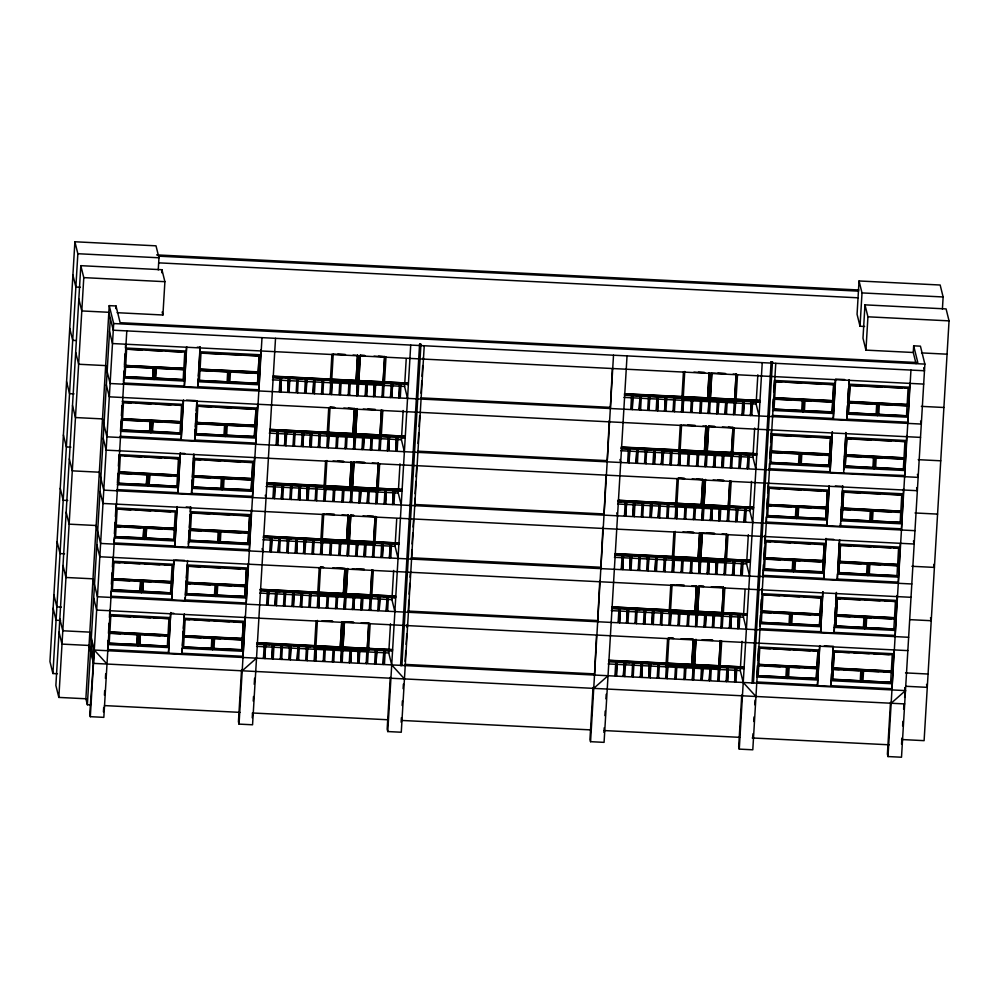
<?xml version="1.0" encoding="UTF-8"?>
<svg xmlns="http://www.w3.org/2000/svg" width="999" height="999" viewBox="0 0 999 999"><rect width="100%" height="100%" fill="white"/><g stroke="black" fill="none" stroke-linecap="round" stroke-linejoin="round"><path stroke-width="1.5" d="M158.254 269.892L158.966 257.779L156.006 245.829L74.888 241.77L49.95 661.563L52.91 673.513L57.418 673.738M52.91 673.513L77.847 253.721L74.888 241.77M117.12 312.699L162.912 314.997L164.897 281.681L161.938 269.73L80.819 265.672L55.869 685.464L58.841 697.414L85.877 698.763L87.363 704.732L90.472 704.894M58.841 697.414L83.779 277.622L80.819 265.672M85.877 698.763L109.228 305.632L115.996 305.969L120.142 322.689L917.819 362.562L913.673 345.829L920.429 346.166L924.874 364.098L901.51 757.23L887.999 756.555L887.399 754.158L890.484 702.372M87.363 704.732L110.315 318.269M59.828 618.831L62.8 630.781L89.835 632.13L94.281 650.049L89.723 714.297L90.322 716.683L103.834 717.357L126.798 330.894M90.322 716.683L113.674 323.551L109.228 305.632M115.834 308.629L115.996 305.969M103.421 711.925L103.696 707.354M104.42 695.167L104.695 690.596M105.419 678.421L105.694 673.85M107.792 650.724L108.054 640.322M109.066 623.201L108.466 633.291L169.306 636.326M109.403 617.432L109.878 609.552L110.177 610.751M110.964 597.414L110.964 591.233L171.803 594.268M111.389 584.203L112.063 572.777M112.4 567.007L112.974 557.492M114.136 544.118L114.061 539.173M114.385 533.703L115.06 522.352M115.397 516.583L116.059 505.444M117.383 483.216L117.969 473.376L178.809 476.411M118.394 466.158L119.081 454.632L179.92 457.667M121.054 421.466L120.467 431.306L181.306 434.353M121.391 415.746L121.99 405.644M123.414 381.755L124.051 370.979M124.388 365.322L125.075 353.783M125.637 344.268L125.412 348.014L186.251 351.061M125.162 633.89L137.475 634.502L136.95 644.655L109.228 643.269L109.765 633.116L120.542 633.653M153.634 617.857L168.931 618.618L168.032 634.927L109.902 632.03L110.789 615.709M164.448 564.922L172.09 565.309L171.204 581.63L113.062 578.721L113.961 562.4L120.08 562.712M143.282 538.036L143.806 527.897L143.282 538.036L115.559 536.663L116.096 526.51L120.717 526.735M117.133 509.103L175.262 512L174.363 528.321L116.234 525.412L117.133 509.103L130.894 509.79M136.201 474.05L146.978 474.587L146.441 484.74L118.731 483.354L119.256 473.201L131.581 473.813M145.529 421.054L150.137 421.278L149.613 431.431L121.903 430.045L122.427 419.892M175.474 405.082L181.593 405.394L180.707 421.703L122.565 418.806L123.464 402.485L131.106 402.872M153.371 368.206L152.785 378.122L125.062 376.735L125.599 366.583L131.756 366.895M126.623 349.175L184.765 352.085L183.866 368.394L125.737 365.497L126.623 349.175L141.933 349.95M136.95 644.655L137.475 634.502M112.987 580.057L112.4 589.959L140.11 591.346L140.647 581.193L134.478 580.894M146.441 484.74L146.978 474.587M149.613 431.431L150.137 421.278M152.785 378.122L153.309 367.969M140.11 591.346L140.647 581.193M138.224 646.053L138.886 634.815M141.383 592.744L142.058 581.505M144.555 539.448L145.217 528.196M147.715 486.138L148.389 474.887M150.886 432.829L151.548 421.59M154.058 379.52L154.72 368.281M164.81 635.876L167.894 636.026L167.37 646.178L139.648 644.792L140.185 634.64M155.669 581.942L171.066 582.717L170.529 592.869L142.82 591.483L143.344 581.331L151.049 581.718M164.985 528.946L174.226 529.408L173.701 539.56L145.979 538.174L146.516 528.021L161.913 528.796M149.151 484.877L149.675 474.725L149.151 484.877L176.86 486.251L177.46 476.348M166.708 422.102L180.557 422.802L180.032 432.954L152.323 431.568L152.847 421.416L162.088 421.878M176.036 369.106L183.729 369.493L183.204 379.645L155.482 378.259L156.019 368.107L172.952 368.956M139.648 644.792L140.235 634.877M142.82 591.483L143.344 581.331M145.979 538.174L146.516 528.021M152.323 431.568L152.847 421.416M155.482 378.259L156.019 368.107M161.751 272.752L161.938 269.73M178.434 458.703L120.292 455.794L119.393 472.102L177.535 475.012L178.434 458.703L164.66 458.004M168.494 653.171L170.717 612.587L168.494 653.171L182.005 653.846L184.378 613.861M187.55 560.564L185.177 600.536L171.653 599.862L173.814 560.539M186.214 507.03L190.722 507.255L188.349 547.227L174.825 546.553L176.973 507.23M193.881 453.946L191.508 493.931L177.984 493.256L180.22 452.672M197.053 400.636L194.68 440.621L181.156 439.947L183.304 400.611M197.215 347.19L200.225 347.34L197.839 387.312L184.328 386.638L186.476 347.315M171.653 599.862L174.026 559.89M174.825 546.553L177.198 506.58M177.984 493.256L180.369 453.271L184.877 453.496M181.156 439.947L183.529 399.962M184.328 386.638L186.701 346.653M182.005 653.846L182.155 648.251L242.994 651.286M182.33 645.441L183.167 631.243M183.341 628.359L184.166 614.522M185.177 600.536L185.177 597.439M186.164 580.819L185.327 594.942L246.166 597.989M186.338 577.934L187.1 564.959L247.952 568.006M188.349 544.143L189.161 530.394L250 533.429M189.335 527.509L190.097 514.535M190.572 506.655L190.272 511.65L251.111 514.697M191.508 493.931L192.158 479.895M193.669 454.595L192.332 477.085L253.172 480.132M194.68 440.621L195.155 429.408M195.329 426.598L196.091 413.686M196.266 410.801L196.828 401.298M197.839 387.312L198.164 378.908M198.326 376.099L200.075 346.74M204.133 637.837L211.838 638.224L211.301 648.376L183.591 646.99L184.116 636.838L201.061 637.687M234.103 621.878L243.294 622.327L242.395 638.648L184.253 635.739L185.152 619.43L189.748 619.655M215.06 585.152L214.473 595.067L186.751 593.681L187.288 583.528L190.359 583.678M245.554 585.339L246.453 569.03L245.554 585.339L187.425 582.429L188.324 566.121L200.562 566.733M205.844 530.993L218.169 531.605L217.645 541.758L189.922 540.372L190.447 530.219L201.236 530.756M234.328 514.96L249.625 515.721L248.726 532.03L190.597 529.133L191.483 512.812M215.172 477.997L221.341 478.296L220.804 488.449L193.094 487.062L193.681 477.16M245.142 462.038L252.784 462.412L251.898 478.733L193.756 475.824L194.655 459.503L200.774 459.815M224.563 425.237L223.976 435.152L196.254 433.766L196.791 423.613L202.947 423.913M255.057 425.424L255.956 409.103L255.057 425.424L196.928 422.515L197.814 406.206L211.588 406.893M216.895 371.153L227.672 371.69L227.135 381.843L199.425 380.457L199.95 370.304L212.275 370.916M245.354 355.12L259.128 355.806L258.229 372.115L200.087 369.205L200.986 352.897M212.575 649.775L213.249 638.523M215.747 596.465L216.408 585.227M218.906 543.156L219.58 531.918M222.078 489.847L222.752 478.608M225.25 436.551L225.911 425.299M228.409 383.241L229.083 371.99M241.721 649.887L242.257 639.735L241.721 649.887L214.011 648.501L214.535 638.361L220.692 638.661M234.64 585.901L245.417 586.438L244.892 596.59L217.17 595.204L217.707 585.052L231.568 585.739M245.504 532.979L248.651 533.366L248.064 543.281L220.342 541.895L220.866 531.743M251.81 480.057L251.224 489.972L223.514 488.586L224.038 478.434L231.743 478.821M245.679 426.049L254.92 426.511L254.395 436.663L226.673 435.277L227.21 425.124L242.607 425.899M257.555 383.354L258.092 373.214L257.555 383.354L229.845 381.98L230.432 372.065M242.395 638.648L243.294 622.327M244.892 596.59L245.417 586.438M248.064 543.281L248.589 533.129M248.726 532.03L249.625 515.721M251.224 489.972L251.76 479.82L236.363 479.058M251.898 478.733L252.784 462.412M254.395 436.663L254.92 426.511M258.229 372.115L259.128 355.806M241.521 669.942L238.449 721.728L239.036 724.113L252.56 724.787L275.524 338.324M242.994 657.479L245.08 616.308L245.367 617.507M246.166 604.183L248.164 564.248M249.325 550.874L251.411 509.702L251.711 510.889M252.497 497.564L254.508 457.642M255.669 444.255L257.667 404.333M258.828 390.959L260.914 349.775L261.201 350.974M239.036 724.113L262 337.65M252.235 717.831L252.51 713.261M253.234 701.086L253.509 696.515M254.233 684.327L254.595 678.234M260.402 589.597L260.327 590.933L395.529 597.689L395.542 596.116L260.352 589.36L395.542 596.116M263.499 537.624L263.511 536.051L398.776 543.044L398.688 544.38L263.436 537.387L271.89 537.812L271.303 551.972M401.885 489.498L401.86 491.071L266.658 484.315L266.683 482.742L401.885 489.498L266.745 482.979M405.045 436.201L405.032 437.762L269.83 431.006L269.842 429.433L405.045 436.201L269.842 429.433M272.989 377.709L273.077 376.373L408.279 383.129L408.191 384.465L272.939 377.46L280.095 378.059M264.972 658.578L265.547 644.417L264.822 657.979L263.461 657.916L264.26 644.592M268.132 605.282L268.719 591.108L267.982 604.682L266.633 604.607L267.42 591.283M271.94 538.049L271.154 551.373L269.805 551.311L270.592 537.974M274.463 498.663L275.05 484.503L274.325 498.064L272.964 498.002L273.763 484.677M290.921 431.83L278.221 431.193L277.485 444.755L276.136 444.692L276.923 431.368M281.443 378.122L280.657 391.458L279.295 391.383L280.032 377.822M277.635 445.354L278.134 432.679M280.806 392.045L281.381 377.884M271.915 658.341L272.652 644.78L271.915 658.341L273.264 658.403L274.001 644.842L281.156 645.429M291.621 538.798L280.332 538.224L279.608 551.798L278.246 551.723L278.983 538.161L274.725 537.949M283.566 485.164L282.767 498.489L281.418 498.426L282.155 484.852M284.59 445.117L285.314 431.543L284.59 445.117L285.939 445.179L286.725 431.855M287.749 391.808L288.486 378.246L287.749 391.808L289.098 391.87L289.897 378.546M275.087 605.032L275.811 591.47L275.087 605.032L276.436 605.107L277.223 591.77M278.246 551.723L278.983 538.161M281.418 498.426L282.205 485.089M289.61 645.854L282.455 645.267L281.718 658.828L280.369 658.766L281.094 645.192M285.677 592.195L284.89 605.519L283.529 605.456L284.265 591.895L299.75 592.669M288.848 538.886L288.049 552.222L286.701 552.147L287.487 538.823M292.008 485.589L291.221 498.913L289.872 498.838L290.659 485.514M312.013 432.879L311.288 446.453L309.94 446.378L310.664 432.817L295.117 432.043L294.38 445.604L293.032 445.542L293.831 432.205M302.547 378.946L298.289 378.733L297.552 392.295L296.204 392.232L296.928 378.658L285.639 378.097M290.959 645.928L290.172 659.253L288.811 659.19L289.548 645.616M293.481 606.543L294.068 592.382L293.331 605.943L291.983 605.881L292.769 592.557M311.363 539.785L297.24 539.073L296.503 552.634L295.155 552.572L295.941 539.248M300.462 486.001L299.675 499.338L298.314 499.263L299.051 485.701L284.927 484.99M302.984 446.628L303.571 432.455L302.834 446.029L301.486 445.954L302.272 432.629M306.156 393.319L306.73 379.158L306.006 392.719L304.645 392.657L305.382 379.083L313.836 379.508L313.099 393.069L314.448 393.144L315.185 379.583L322.277 379.932L321.553 393.494L322.902 393.569L323.639 379.995M290.322 659.852L290.896 645.691M296.653 553.234L297.153 540.559M299.812 499.925L300.399 485.764M310.639 646.678L299.35 646.103L298.614 659.677L297.202 659.365L298.002 646.041L293.743 645.829M302.572 593.044L301.785 606.368L300.437 606.306L301.161 592.732M303.596 552.996L304.333 539.423L303.596 552.996L304.957 553.059L305.744 539.735M306.768 499.687L307.505 486.126L306.768 499.687L308.117 499.75L308.916 486.426M310.664 432.817L309.94 446.378M313.099 393.069L313.836 379.508M297.265 659.602L298.002 646.041M300.437 606.306L301.223 592.969M307.854 646.765L307.068 660.102L305.719 660.027L306.506 646.703M311.026 593.468L310.239 606.793L308.878 606.718L309.678 593.394M314.198 540.159L313.399 553.483L312.05 553.421L312.837 540.084M321.566 486.825L317.307 486.613L316.571 500.174L315.222 500.112L315.946 486.538L304.658 485.976M328.334 447.889L328.921 433.728L320.467 433.304L319.73 446.865L318.381 446.803L319.118 433.241L316.283 433.091M314.398 649.25L316.084 620.766M319.255 567.457L317.557 595.941L259.765 593.056M322.415 514.148L320.729 542.644L262.924 539.747M323.901 489.335L325.587 460.851M327.06 436.026L328.758 407.542M330.232 382.717L331.918 354.233M324.088 647.577L316.246 646.952L315.522 660.514L314.161 660.451L314.96 647.127M319.48 593.881L318.681 607.217L317.332 607.142L318.069 593.581L303.933 592.869M322.003 554.507L322.59 540.334L321.853 553.908L320.504 553.833L321.291 540.509M341.096 487.799L325.749 487.037L325.025 500.599L323.664 500.536L324.463 487.2M328.184 447.29L326.835 447.227L327.622 433.903M331.506 394.58L332.08 380.419L331.356 393.993L329.995 393.918L330.794 380.594M315.921 646.465L317.395 620.429M319.081 593.156L320.554 567.12L323.601 567.27M323.726 513.811L322.165 541.371L346.491 542.594L348.064 515.034L346.491 542.594M351.286 461.963L349.662 489.285L325.324 488.061L326.885 460.514M348.314 408.116L354.458 408.653L352.834 435.976L328.496 434.765L330.057 407.205L334.615 407.43M355.994 382.667L357.555 355.107L355.994 382.667L331.656 381.456L333.229 353.896M315.672 661.113L316.246 646.952M318.831 607.804L319.418 593.643M325.162 501.198L325.749 487.037M328.209 445.579L328.921 433.728M330.045 647.639L325.374 647.414L324.65 660.976L323.289 660.901L324.026 647.34M328.609 594.343L327.809 607.667L326.461 607.604L327.247 594.28M315.559 539.984L331.705 540.796L330.981 554.358L329.62 554.295L330.419 540.971M334.94 487.724L334.141 501.061L332.792 500.986L333.579 487.662M338.099 434.428L337.312 447.752L335.964 447.677L336.688 434.115L345.879 434.815M341.208 380.881L340.484 394.443L339.123 394.38L339.86 380.806L326.473 380.144M333.154 647.802L332.417 661.363L333.766 661.425L334.503 647.864L350.112 648.875M342.657 487.874L341.92 501.448L343.269 501.51L344.068 488.186M345.816 434.577L345.08 448.139L346.441 448.201L347.165 434.64L351.423 434.852M345.879 381.106L348.988 381.268L348.251 394.83L349.6 394.905L350.337 381.331L361.626 381.893M336.376 594.73L335.589 608.054L336.938 608.129L337.724 594.792M339.548 541.421L338.748 554.745L340.11 554.82L340.896 541.495M315.821 647.989L340.159 649.2L341.72 621.64M343.356 594.143L344.892 568.344L337.287 567.956M349.662 489.285L351.223 461.725M352.859 434.215L354.395 408.416M340.159 649.2L341.783 621.878M344.955 568.581L343.331 595.891L318.993 594.68M341.021 662.387L343.132 622.115M344.18 609.078L346.291 568.806M349.463 515.509L347.352 555.769M350.512 502.46L352.622 462.2M353.683 449.163L355.794 408.891M356.855 395.854L358.966 355.582M367.195 650.549L342.869 649.338L344.43 621.778L342.22 661.85L340.871 661.788L341.596 648.226M370.367 597.252L346.029 596.028L347.602 568.468M353.808 515.322L350.761 515.172L349.2 542.719L373.539 543.943L375.162 516.62M376.698 490.634L378.271 463.074L376.698 490.634L352.36 489.423L353.933 461.863M381.493 410.015L379.87 437.325L355.532 436.113L357.093 408.554M378.521 356.156L384.665 356.705L383.042 384.028L358.703 382.804L360.264 355.244L364.822 355.482M360.252 595.691L344.767 594.917L344.031 608.478L345.392 608.541L347.652 568.706M334.815 540.946L347.939 541.608L347.202 555.169L348.551 555.244L350.761 515.172M345.417 488.012L351.099 488.299L350.374 501.873L351.723 501.935L353.983 462.1L364.635 462.637M354.27 434.99L353.534 448.563L354.882 448.626L357.155 408.791M357.43 381.693L356.705 395.254L358.054 395.317L360.264 355.244M350.05 648.638L349.313 662.212L350.674 662.275L351.461 648.95M370.442 542.732L366.183 542.519L365.459 556.081L364.098 556.018L364.835 542.457L356.381 542.032L355.656 555.594L357.005 555.669L357.792 542.332L357.005 555.669M352.51 488.611L359.553 488.723L358.816 502.285L360.164 502.36L360.964 489.035M350.674 662.275L351.398 648.713M353.833 608.965L354.57 595.404L353.833 608.965L352.485 608.903L353.271 595.579M360.901 488.786L360.164 502.36M363.336 449.051L364.136 435.726L363.336 449.051L361.988 448.988L362.774 435.651M365.946 382.355L365.147 395.679L366.508 395.741L367.232 382.18L382.779 382.954L382.055 396.516L383.404 396.591L384.14 383.029M366.508 395.741L367.232 382.18M357.917 663.224L358.504 649.063L357.767 662.624L359.116 662.699L359.915 649.375M361.089 609.927L361.663 595.754M364.835 542.457L364.248 556.618M367.42 503.309L368.007 489.148L365.159 488.998M370.579 450L371.166 435.839L355.681 435.302M373.751 396.69L374.338 382.53L373.601 396.103L374.95 396.166L375.749 382.842M361.725 596.003L360.939 609.328L362.287 609.39L363.074 596.066M371.228 436.076L370.442 449.4L371.79 449.475L372.515 435.901M368.007 489.148L367.27 502.709L368.619 502.784L369.355 489.21L380.644 489.772M354.245 648.851L366.945 649.487L366.221 663.049L367.57 663.124L368.356 649.8M367.232 648.801L368.768 623.001L365.721 622.839M370.404 595.491L371.928 569.692M373.564 542.182L375.1 516.383M379.87 437.325L381.431 409.765M383.067 382.267L384.603 356.468M367.295 649.038L368.768 623.001M370.554 594.218L371.99 569.929M370.179 596.415L369.38 609.752L370.741 609.815L371.528 596.49M373.339 543.119L372.552 556.443L373.901 556.505L374.637 542.944L381.793 543.531M376.511 489.81L375.724 503.134L377.073 503.196L377.859 489.872M379.682 436.501L378.883 449.825L380.232 449.9L381.031 436.563M370.167 623.463L368.469 651.96L388.748 652.971L391.72 664.922L404.445 678.92M373.339 570.167L371.64 598.651L391.92 599.662L394.88 611.613M374.812 545.342L376.498 516.858M377.972 492.032L379.67 463.548M381.143 438.723L382.829 410.239M384.303 385.427L386.001 356.943M389.46 650.611L385.202 650.399L384.465 663.96L383.117 663.898L383.853 650.337L375.399 649.912L374.662 663.473L376.024 663.548L376.81 650.212L376.024 663.548M364.435 595.891L378.571 596.603L377.834 610.164L379.183 610.239L379.982 596.915M381.73 543.294L381.006 556.868L382.355 556.93L383.141 543.606M379.92 596.665L379.183 610.239M382.355 556.93L383.092 543.369L391.533 543.781L390.809 557.355L389.448 557.28L390.184 543.718L389.598 557.879M384.965 490.234L384.165 503.558L385.527 503.621L386.251 490.059L401.86 491.071M388.124 436.925L387.337 450.249L388.686 450.312L389.423 436.75L375.362 436.051M391.858 397.015L392.582 383.441L391.858 397.015L390.497 396.94L391.296 383.616M385.527 503.621L386.251 490.059M388.686 450.312L389.423 436.75M383.853 650.337L383.266 664.497M386.438 611.188L387.013 597.027L384.178 596.878M392.769 504.57L393.356 490.409L392.619 503.983L393.968 504.045L394.767 490.721M395.929 451.273L396.516 437.112L405.032 437.762M387.013 597.027L386.288 610.589L387.637 610.664L388.374 597.09L395.529 597.689M396.516 437.112L395.791 450.674L397.14 450.736L397.927 437.412M399.101 397.964L399.687 383.803L398.951 397.365L400.299 397.427L401.036 383.866L385.552 383.092M388.748 652.971L390.484 623.751M391.92 599.662L393.656 570.441M398.052 558.304L395.092 546.353L396.728 518.681M401.211 504.994L398.251 493.044L399.987 463.836M404.383 451.698L401.423 439.747L403.159 410.527M407.555 398.389L404.583 386.438L406.231 358.753M390.247 677.372L387.162 729.158L387.762 731.555L401.273 732.23L424.238 345.754M257.155 644.23L392.357 650.998L392.432 649.662L257.18 642.669M387.762 731.555L410.714 345.08M420.941 344.255L401.91 665.659L400.562 665.596L419.58 344.18L420.991 344.493L419.58 344.18M401.136 722.215L401.411 717.657M402.135 705.469L402.41 700.898M403.121 688.711L403.396 684.14M405.119 661.326L405.756 650.561M406.131 644.405L406.768 633.641M407.13 627.497L407.317 624.412L407.604 625.611M408.404 612.287L408.741 600.324M409.115 594.18L409.752 583.416M410.114 577.26L410.389 572.652M411.576 558.978L411.725 550.099M412.1 543.943L412.737 533.179M413.099 527.035L413.561 519.343M414.735 505.669L414.81 498.326M415.084 493.718L415.809 481.418M416.084 476.798L416.72 466.034M418.069 443.481L418.706 432.717M419.068 426.573L419.705 415.809M421.054 393.256L421.778 380.956M422.053 376.336L422.689 365.572M593.044 687.512L589.959 739.297L590.559 741.683L604.07 742.357L627.035 355.894M594.517 675.049L596.503 635.414M597.677 621.74L599.762 580.569L600.062 581.768M600.849 568.443L602.921 527.26M604.02 515.134L606.006 475.499M607.18 461.825L609.265 420.654L609.552 421.853M610.352 408.516L612.337 368.881M590.559 741.683L613.511 355.219M603.933 732.354L604.208 727.784M604.932 715.609L605.207 711.038M605.931 698.85L606.193 694.28M743.893 666.995L743.88 668.556L608.678 661.8L608.703 660.227L743.893 666.995L608.753 660.476M750.237 560.377L750.212 561.95L615.009 555.194L615.034 553.621L750.237 560.377L615.097 553.858M753.396 507.067L753.383 508.641L618.181 501.885L618.194 500.312L753.458 507.305L618.194 500.312M756.568 453.758L756.543 455.332L621.341 448.576L621.366 447.003L756.568 453.758L621.428 447.252M759.727 400.462L759.715 402.035L624.512 395.267L624.537 393.706L759.727 400.462L624.587 393.943M629.782 662.624L617.07 661.987L616.333 675.549L614.984 675.486L615.771 662.162M620.292 608.915L619.505 622.252L618.156 622.177L618.943 608.853M622.814 569.542L623.401 555.369L622.664 568.943L621.316 568.868L622.115 555.544M625.861 513.911L626.573 502.072L625.836 515.634L624.487 515.571L625.212 501.998L633.666 502.422L632.929 515.984L634.29 516.058L635.014 502.497L640.696 502.772M621.341 448.576L629.732 448.763L629.008 462.325L627.647 462.262L628.446 448.938M639.273 409.378L639.997 395.816L639.273 409.378L640.621 409.44L641.358 395.879L632.904 395.454L632.167 409.016L630.819 408.953L631.555 395.392L625.874 395.104M616.483 676.148L617.07 661.987M619.655 622.839L620.229 608.678L611.788 608.254M629.732 448.763L629.158 462.924M632.317 409.615L632.817 396.94M623.438 675.911L624.163 662.337L623.438 675.911L624.787 675.973L625.574 662.649M626.598 622.602L627.335 609.04L626.598 622.602L627.959 622.664L628.746 609.34M631.855 555.794L631.118 569.368L629.707 569.055L630.506 555.731L615.009 555.194M632.929 515.984L633.666 502.422M650.898 449.825L638.186 449.188L637.449 462.749L636.101 462.687L636.838 449.113M629.77 569.293L630.506 555.731M636.101 462.687L636.887 449.35M650.923 663.91L650.137 677.247L648.788 677.172L649.512 663.611L633.965 662.837L633.241 676.398L631.88 676.335L632.679 662.999M639.972 609.665L637.137 609.527L636.4 623.089L635.052 623.026L635.789 609.452L624.5 608.891M640.359 556.455L639.572 569.78L638.224 569.717L639.01 556.393M643.531 503.146L642.732 516.483L641.383 516.408L642.12 502.847M646.69 449.85L645.903 463.174L644.555 463.099L645.342 449.775M649.862 396.541L649.075 409.865L647.714 409.802L648.513 396.478M641.833 677.422L642.419 663.249L641.683 676.822L640.334 676.748L641.121 663.423M644.879 621.79L645.591 609.952L644.855 623.513L643.506 623.451L644.23 609.877L652.684 610.302L651.947 623.863L653.309 623.938L654.033 610.377L659.715 610.651M634.69 555.943L648.751 556.643L648.014 570.204L646.665 570.142L647.464 556.818M658.279 517.257L659.015 503.696L658.279 517.257L659.64 517.32L660.364 503.758L651.922 503.334L651.186 516.895L649.837 516.833L650.561 503.271L644.892 502.984M670.691 451.048L655.082 450.025L654.357 463.598L652.996 463.524L653.796 450.199M657.667 410.889L658.254 396.728L657.517 410.289L656.168 410.227L656.955 396.89M648.751 556.643L648.164 570.804M651.336 517.494L651.922 503.334M654.507 464.198L655.082 450.025M649.512 663.611L648.788 677.172M651.947 623.863L652.684 610.302M657.267 557.305L656.468 570.629L655.119 570.566L655.856 556.992L671.328 557.767M661.45 463.948L662.187 450.387L661.45 463.948L662.799 464.023L663.598 450.686M666.758 397.39L665.971 410.714L664.622 410.639L665.346 397.078L682.255 397.927L681.518 411.488L682.866 411.551L683.603 397.989L683.016 412.15M655.119 570.566L655.856 556.992M664.622 410.639L665.346 397.078M659.377 664.335L658.591 677.659L657.23 677.597L658.029 664.273M662.549 611.026L661.75 624.363L660.401 624.288L661.138 610.726M665.709 557.729L664.922 571.053L663.573 570.978L664.36 557.654M680.381 504.757L668.818 504.183L668.081 517.744L666.733 517.682L667.469 504.108L664.622 503.971M671.99 450.874L671.253 464.435L669.904 464.373L670.629 450.811M675.212 397.802L674.425 411.138L673.064 411.064L673.863 397.739M665.908 666.82L667.607 638.336M670.766 585.027L669.08 613.511L611.276 610.626M673.938 531.718L672.24 560.202L614.447 557.317M675.411 506.905L677.11 478.421M678.583 453.596L680.269 425.112M681.743 400.287L683.441 371.803M653.708 663.823L667.769 664.522L667.032 678.084L665.684 678.021L666.47 664.697M678.771 611.838L670.941 611.213L670.204 624.775L668.855 624.712L669.58 611.151L663.91 610.864M692.357 558.816L691.62 572.39L690.272 572.315L690.996 558.753L674.1 557.904L673.363 571.478L672.015 571.403L672.814 558.079M676.685 518.768L677.272 504.607L676.535 518.169L675.187 518.106L675.973 504.77M679.857 465.459L680.431 451.298L679.707 464.86L678.346 464.797L679.145 451.473M681.131 638.848L693.306 639.447L691.683 666.77L667.344 665.559L668.905 637.999L673.463 638.224M670.541 610.489L672.077 584.69M673.763 557.43L675.237 531.381M684.49 478.384L678.408 478.071L676.847 505.631L701.186 506.855L702.796 479.532L696.665 478.983M704.345 453.546L705.906 425.986L704.345 453.546L680.007 452.335L681.58 424.775M684.74 371.466L683.179 399.026L707.517 400.237L709.14 372.914M667.769 664.522L667.182 678.683M670.354 625.374L670.941 611.213M673.513 572.077L674.1 557.904M684.727 665.609L676.897 664.972L676.161 678.546L674.812 678.471L675.599 665.147M680.057 611.675L679.332 625.237L677.971 625.174L678.708 611.6M683.291 558.603L682.492 571.928L681.143 571.865L681.93 558.541M686.45 505.294L685.664 518.618L684.315 518.556L685.039 504.994L701.198 505.794M674.824 451.011L689.56 451.748L688.835 465.322L687.474 465.247L688.274 451.923M692.794 398.688L691.995 412.013L690.646 411.938L691.433 398.613M684.665 665.371L683.94 678.933L685.289 678.995L686.026 665.434L690.284 665.646M711.4 452.847L697.339 452.135L696.603 465.709L697.951 465.771L698.751 452.447M685.152 398.064L700.499 398.838L699.775 412.4L701.123 412.462L701.86 398.901M687.899 612.3L687.1 625.624L688.448 625.699L689.248 612.362M694.23 505.681L693.431 519.018L694.792 519.08L695.579 505.756M691.708 665.009L693.244 639.21L685.639 638.836M694.842 613.461L696.415 585.901L694.842 613.461L670.504 612.25M673.676 558.941L698.014 560.152L699.575 532.604M701.211 505.094L702.747 479.295M707.517 400.237L709.078 372.677M698.014 560.152L699.637 532.842M692.532 679.957L694.642 639.685M697.814 586.376L695.704 626.648M698.863 573.339L700.973 533.079M702.035 520.029L704.145 479.77M705.207 466.72L707.317 426.461M708.366 413.424L710.476 373.151M702.684 506.106L701.885 519.43L703.234 519.505L705.506 479.67M720.341 640.809L718.718 668.119L694.38 666.907L695.941 639.348M721.89 614.81L697.552 613.598L699.113 586.038L703.671 586.263M700.836 557.017L702.285 532.729M703.92 505.232L705.444 479.433M728.383 427.11L733.004 427.572L731.38 454.895L707.055 453.683L708.616 426.123L714.697 426.423M734.552 401.586L736.113 374.038L734.552 401.586L710.214 400.374L711.788 372.814M693.119 665.784L692.382 679.357L693.743 679.42L696.003 639.585M696.291 612.487L695.554 626.048L696.902 626.111L699.113 586.038M695.192 558.965L699.45 559.178L698.713 572.739L700.074 572.814L700.799 559.24L709.253 559.665L708.516 573.226L707.167 573.164L707.966 559.84M700.811 558.778L702.334 532.979L714.51 533.578M705.781 452.559L705.057 466.133L706.405 466.196L708.616 426.123M708.953 399.263L708.216 412.824L709.577 412.887L711.837 373.052M694.53 666.096L701.573 666.208L700.836 679.782L702.185 679.844L702.921 666.283L710.014 666.633L709.427 680.794M706.118 399.113L717.407 399.675L716.67 413.249L718.019 413.311L718.756 399.75L721.59 399.887M702.185 679.844L702.921 666.283M704.794 613.149L704.008 626.473L705.356 626.535L706.081 612.974L720.217 613.673M708.516 573.226L709.253 559.665M711.688 519.93L712.424 506.356L711.688 519.93L710.339 519.855L711.126 506.53M714.297 453.221L713.498 466.545L714.859 466.62L715.584 453.059L722.689 453.409L721.952 466.97L723.301 467.045L724.038 453.471L731.131 453.833L730.406 467.395L731.755 467.457L732.492 453.896M718.756 399.75L718.019 413.311M705.356 626.535L706.081 612.974M714.859 466.62L715.584 453.059M715.771 574.188L716.358 560.014L730.406 560.726M705.394 506.006L719.517 506.718L718.93 520.879M722.102 467.569L722.689 453.409M725.274 414.26L725.848 400.099L741.333 400.874M710.077 666.87L709.29 680.194L710.639 680.269L711.375 666.695M716.358 560.014L715.621 573.588L716.97 573.651L717.769 560.327M719.517 506.718L718.781 520.279L720.142 520.342L720.866 506.78M725.848 400.099L725.124 413.661L726.473 413.736L727.26 400.412M714.21 666.845L718.468 667.057L717.732 680.619L719.093 680.694L719.817 667.12L728.271 667.544L727.534 681.106L726.186 681.043L726.972 667.719M721.64 613.748L720.903 627.31L722.252 627.384L723.051 614.06M718.718 668.119L720.279 640.559M721.915 613.061L723.451 587.262L715.846 586.875M725.087 559.752L726.61 533.953L725.137 559.989M719.03 507.504L703.82 506.743L728.221 508.204L729.782 480.644M731.418 453.134L732.954 427.335M721.977 613.299L723.451 587.262M728.221 508.204L729.844 480.881M724.862 560.676L724.075 574.013L725.424 574.075L726.211 560.751M728.034 507.38L727.235 520.704L728.583 520.766L729.382 507.442M734.365 400.761L733.566 414.086L734.927 414.16L735.714 400.836M719.992 669.517L721.678 641.033M724.849 587.724L723.164 616.221L743.443 617.232L746.403 629.183M728.021 534.428L726.323 562.912L746.603 563.923L749.562 575.874M729.495 509.602L731.181 481.118M732.654 456.293L734.352 427.809M735.826 402.997L737.524 374.5M725.124 506.993L736.413 507.554L735.689 521.128L737.037 521.191L737.774 507.629L740.609 507.767M735.326 454.046L739.585 454.258L738.848 467.819L740.209 467.882L740.933 454.32L749.45 454.982M742.756 400.949L742.02 414.51L743.368 414.585L744.168 401.248L743.368 414.585M727.534 681.106L728.271 667.544M730.706 627.809L731.493 614.472L730.706 627.809L729.357 627.734L730.144 614.41M733.316 561.101L732.517 574.425L733.865 574.5L734.602 560.938L741.708 561.288L740.971 574.85L742.319 574.924L743.056 561.351L750.212 561.95M737.687 509.103L737.037 521.191M740.209 467.882L740.933 454.32M733.865 574.5L734.602 560.938M734.777 682.067L735.364 667.894L743.88 668.556M724.412 613.886L738.536 614.597L737.949 628.758M741.121 575.449L741.708 561.288M744.28 522.14L744.867 507.979L753.383 508.641M747.452 468.843L748.039 454.67L747.302 468.244L748.651 468.306L749.387 454.745M750.624 415.534L751.198 401.373L750.474 414.935L751.822 414.997L752.609 401.673M735.364 667.894L734.64 681.468L735.988 681.53L736.775 668.206M738.536 614.597L737.799 628.159L739.16 628.221L739.884 614.66M744.867 507.979L744.13 521.54L745.491 521.615L746.278 508.291M755.956 696.49L743.231 682.479L740.271 670.541L742.007 641.321M743.443 617.232L745.079 589.547M746.603 563.923L748.338 534.702M752.734 522.564L749.774 510.614L751.51 481.406M755.906 469.255L752.934 457.305L754.67 428.096M759.065 415.959L756.106 404.008L757.841 374.787M741.758 694.942L738.686 746.728L739.272 749.113L752.796 749.799L775.761 363.324M611.85 608.503L747.04 615.259L747.127 613.923L611.863 606.93L747.127 613.923M739.272 749.113L762.237 362.649M772.452 361.825L753.433 683.229L752.085 683.166L771.103 361.75L772.514 362.063L771.103 361.75M752.746 738.261L753.021 733.691M753.745 721.515L754.008 716.945M754.732 704.757L755.007 700.187M757.766 659.952L758.453 648.426M759.777 626.161L760.426 615.234M760.763 609.54L761.363 599.437M763.086 576.548L763.423 564.735M764.435 547.577L763.76 559.115L824.6 562.15M764.697 543.256L765.172 535.377L765.459 536.563M766.258 523.239L766.258 517.045L827.097 520.092M766.757 508.616L767.357 498.601M767.694 492.832L768.256 483.316M769.417 469.93L769.417 463.748L830.256 466.783M769.754 458.116L770.429 446.728M770.691 442.407L771.353 431.256M772.751 407.629L773.251 399.188L834.09 402.235M773.688 391.983L774.375 380.457L835.214 383.491M786.488 667.182L785.901 677.085L758.191 675.699L758.716 665.559M813.298 650.824L817.944 651.286L816.995 667.369L758.853 664.46L759.752 648.139L770.454 648.676M774.2 612.862L789.597 613.636L789.073 623.788L761.35 622.402L761.887 612.25L771.116 612.712M762.025 611.151L762.911 594.842L821.116 597.989L820.154 614.06L762.025 611.151L820.154 614.06M785.064 559.939L792.769 560.327L792.232 570.479L764.522 569.093L765.047 558.941L780.444 559.715M815.034 543.98L824.212 544.443L823.326 560.751L765.184 557.842L766.083 541.533L770.679 541.758M771.29 505.794L768.219 505.631L767.682 515.784L795.404 517.17L795.991 507.255M824.325 490.984L827.447 491.371L826.485 507.442L768.356 504.545L769.255 488.224L779.957 488.761M785.239 453.022L799.1 453.708L798.563 463.861L770.853 462.475L771.378 452.322L782.155 452.872M815.259 437.062L830.556 437.824L829.657 454.145L771.515 451.236L772.414 434.915M796.103 400.099L802.259 400.412L801.735 410.552L774.025 409.178L774.612 399.263M781.705 381.918L775.586 381.618L774.687 397.927L832.829 400.836L833.715 384.515L826.073 384.14M787.175 678.483L787.836 667.245M790.346 625.187L791.008 613.935M793.506 571.878L794.18 560.626M796.678 518.568L797.339 507.33M799.837 465.259L800.511 454.021M803.009 411.963L803.671 400.711M804.532 667.844L816.845 668.456L816.32 678.608L788.611 677.222L789.135 667.07L799.912 667.607M815.396 614.922L820.017 615.147L819.492 625.299L791.77 623.913L792.357 614.01M822.652 572.002L823.188 561.85L822.652 572.002L794.942 570.616L795.466 560.464L800.087 560.689M815.571 508.004L826.348 508.541L825.823 518.693L798.101 517.307L798.638 507.155L810.951 507.767M826.435 455.082L829.582 455.469L828.983 465.384L801.273 463.998L801.797 453.846M832.741 402.16L832.155 412.075L804.445 410.689L804.969 400.537L811.126 400.849M816.32 678.608L816.845 668.456M816.995 667.369L817.881 651.048M819.492 625.299L820.017 615.147M820.092 613.823L821.053 597.739M823.326 560.751L824.212 544.443M825.823 518.693L826.348 508.541M826.485 507.442L827.384 491.133M828.983 465.384L829.52 455.232M829.657 454.145L830.556 437.824M832.155 412.075L832.679 401.923M832.829 400.836L833.715 384.515M824.325 645.854L833.341 646.303L830.968 686.276L817.444 685.601L819.592 646.278M820.616 632.292L822.839 591.72L820.616 632.292L834.128 632.979L836.513 592.994M839.672 539.685L837.299 579.67L823.775 578.995L826.011 538.411M842.694 485.789L840.471 526.361L826.947 525.686L829.095 486.363M830.107 472.377L832.342 431.805L830.107 472.377L843.631 473.051L846.003 433.079M849.175 379.77L846.802 419.742L833.278 419.068L835.426 379.745M817.444 685.601L819.817 645.629M823.775 578.995L826.148 539.01L833.666 539.385M826.947 525.686L829.32 485.701M833.278 419.068L835.651 379.096L844.667 379.545M830.968 686.276L831.53 673.663M833.116 646.952L831.78 669.442L892.619 672.477M834.128 632.979L834.452 624.562M834.702 620.354L835.464 607.479M835.639 604.607L836.363 592.395M837.299 579.67L837.449 574.075L898.288 577.11M837.699 569.855L839.447 540.334M840.471 526.361L840.471 523.264M840.696 519.355L841.458 506.643M841.62 503.758L842.394 490.784L903.233 493.818M843.631 469.955L845.566 437.475L906.405 440.522M845.641 436.226L845.853 432.48M846.802 419.742L847.452 405.719M848.476 388.499L847.614 402.909L908.453 405.944M848.95 380.419L848.725 384.165L909.565 387.212M860.788 670.654L860.264 680.806L832.542 679.42L833.079 669.268L839.235 669.58M834.103 651.86L892.244 654.77L891.345 671.078L833.216 668.181L834.103 651.86L849.412 652.622M854.719 616.883L863.96 617.345L863.423 627.497L835.713 626.111L836.238 615.958L850.099 616.658M884.702 600.923L895.416 601.46L894.517 617.769L836.375 614.872L837.274 598.551L840.334 598.713M838.873 572.802L839.41 562.662L838.873 572.802L866.595 574.188L867.182 564.285M893.993 547.927L898.576 548.151L897.676 564.472L839.547 561.563L840.446 545.254L851.148 545.779M854.894 509.965L870.291 510.739L869.767 520.891L842.045 519.505L842.569 509.353L850.274 509.74M842.719 508.254L843.606 491.945L842.719 508.254L900.848 511.163L901.747 494.842M865.758 457.043L873.463 457.43L872.926 467.582L845.216 466.196L845.741 456.043L861.138 456.818M895.728 441.083L904.907 441.546L904.02 457.854L845.878 454.945L846.777 438.636L851.36 438.861M876.685 404.358L876.098 414.273L848.376 412.887L848.913 402.734L851.985 402.897M905.019 388.087L908.079 388.236L907.179 404.545L849.05 401.648L849.949 385.327L862.187 385.939M832.542 679.42L833.079 669.268M833.216 668.181L834.165 652.097M835.713 626.111L836.238 615.958M836.375 614.872L837.274 598.551M839.547 561.563L840.446 545.254M842.045 519.505L842.569 509.353M845.216 466.196L845.741 456.043M845.878 454.945L846.777 438.636M848.376 412.887L848.913 402.734M849.05 401.648L849.949 385.327M942.407 309.078L943.131 296.965L940.159 285.015L859.04 280.969L857.067 314.285L860.027 326.236L864.61 326.461M860.027 326.236L862.012 292.919L859.04 280.969M901.573 739.522L924.112 740.659L949.05 320.866L946.09 308.916L864.972 304.857L862.986 338.174L865.946 350.125L913.273 352.497L916.033 363.648M865.946 350.125L867.931 316.808L864.972 304.857M861.538 682.205L862.199 670.966M864.697 628.895L865.371 617.657M867.869 575.599L868.531 564.348M871.028 522.29L871.702 511.038M874.2 468.981L874.874 457.742M877.372 415.671L878.034 404.433M883.516 671.79L891.208 672.177L890.683 682.329L862.961 680.943L863.548 671.028M894.43 619.105L893.843 629.02L866.133 627.634L866.657 617.482L871.278 617.719M885.226 564.947L897.539 565.559L897.015 575.711L869.292 574.325L869.829 564.173L880.606 564.71M896.091 512.025L900.711 512.25L900.186 522.402L872.464 521.016L873.051 511.113M882.317 457.867L876.16 457.567L875.636 467.719L903.346 469.105L903.933 459.19M896.265 405.107L907.042 405.644L906.518 415.796L878.795 414.41L879.332 404.258L891.645 404.87M891.957 689.922L893.955 649.987M895.116 636.613L897.202 595.441L897.489 596.628M898.288 583.304L900.286 543.381M901.448 529.994L903.533 488.823L903.833 490.022M904.619 476.698L906.705 435.514L906.992 436.713M907.791 423.389L909.789 383.466M887.999 756.555L910.951 370.08M913.273 352.497L913.673 345.829M901.56 744.18L901.922 738.086M902.634 725.898L902.909 721.328M903.633 709.14L903.908 704.582M904.607 697.427L905.469 690.596L904.732 687.612M242.208 670.816L256.518 658.154M593.718 688.373L608.029 675.724M891.158 703.246L905.469 690.596L94.281 650.049L107.005 664.048M156.631 254.895L858.828 289.985M159.041 256.194L858.566 291.146M77.847 253.721L158.966 257.779M862.012 292.919L943.131 296.965M158.654 262.849L858.178 297.814M83.779 277.622L164.897 281.681M867.931 316.808L949.05 320.866M80.382 287.262L75.874 287.038L72.915 275.087M921.528 352.909L947.064 354.183M113.674 323.551L924.874 364.098M75.712 340.497L72.702 340.347L69.743 328.396M337.787 354.121L345.392 354.508M698.426 372.152L704.52 372.452M717.869 373.114L725.474 373.501M333.279 354.133L345.454 354.745M353.059 355.12L357.617 355.357M360.327 355.482L364.885 355.719M374.013 356.168L384.665 356.705M693.93 372.165L704.57 372.689M713.361 373.127L725.524 373.738M733.129 374.113L736.176 374.275M923.688 384.078L112.487 343.544L109.528 331.593M199.775 351.735L260.614 354.77M146.516 350.174L161.813 350.936M166.408 351.173L181.706 351.935M205.582 353.122L220.879 353.896M225.462 354.121L240.759 354.882M786.288 382.142L801.598 382.917M806.181 383.141L821.478 383.903M865.246 386.089L882.067 386.938M885.126 387.088L901.96 387.924M201.049 353.134L259.178 356.044M833.778 384.752L775.586 381.618M849.999 385.564L908.079 388.236M258.167 371.878L200.087 369.205M774.625 397.689L832.766 400.599M848.988 401.411L907.179 404.545M136.376 367.12L151.773 367.894M236.538 372.127L251.935 372.902M776.086 399.101L791.483 399.862M815.746 401.086L831.143 401.848M856.605 403.121L872.002 403.896M921.365 406.368L943.905 407.492M124.301 366.758L185.14 369.805M198.664 370.479L259.503 373.514M273.014 376.136L408.279 383.129M405.294 384.078L408.191 384.465M645.616 396.091L662.512 396.94M745.529 401.086L759.715 402.035M340.721 381.668L331.656 381.456M343.768 381.818L355.931 382.43M358.641 382.567L361.688 382.717M364.722 382.867L381.456 383.703M683.116 398.788L701.373 399.7M704.407 399.85L707.454 400M710.164 400.137L734.49 401.348M272.427 379.832L404.583 386.438M623.95 397.402L756.106 404.008M152.722 377.884L125.062 376.735M155.419 378.022L183.204 379.645M257.505 383.117L229.845 381.98M832.092 411.838L804.445 410.689M848.326 412.649L876.098 414.273M123.639 378.009L184.478 381.044M197.989 381.718L258.828 384.765M772.589 410.439L833.428 413.474M846.952 414.148L907.791 417.195M184.178 386.039L123.339 383.004L123.626 384.19M197.69 386.713L258.541 389.76M420.779 397.864L610.052 407.33M833.129 418.481L772.289 415.434L772.589 416.633M846.653 419.155L907.492 422.19M280.594 391.208L279.295 391.383M287.687 391.571L289.248 392.47M305.944 392.482L304.645 392.657M313.037 392.832L314.598 393.743M331.293 393.743L329.995 393.918M356.643 395.017L358.054 395.317M366.446 395.504L365.097 395.442L365.297 396.278M373.539 395.854L374.95 396.166M391.795 396.778L390.447 396.703L390.646 397.54M632.117 408.778L630.819 408.953M639.21 409.14L640.771 410.04M657.467 410.052L656.168 410.227M664.56 410.402L666.121 411.313M682.816 411.313L681.518 411.488M708.166 412.587L709.577 412.887M725.062 413.424L726.473 413.736M743.318 414.335L741.957 414.273L742.17 415.109M750.411 414.697L751.822 414.997M74.051 393.881L69.543 393.656L66.571 381.705M186.538 400.112L195.554 400.562M367.744 409.091L375.349 409.465M687.662 425.075L695.267 425.449M334.677 407.667L330.057 407.205M343.806 408.129L354.458 408.653M363.236 409.103L375.412 409.702M683.154 425.087L695.316 425.699M702.921 426.073L705.968 426.223M708.678 426.361L714.76 426.66M722.364 427.048L733.004 427.572M920.516 437.387L109.316 396.84L106.356 384.902M122.253 401.323L183.092 404.37M196.603 405.045L257.442 408.079M771.203 433.753L832.042 436.8M135.702 403.097L150.999 403.858M155.594 404.096L170.891 404.857M216.184 407.117L231.481 407.879M236.064 408.116L251.361 408.878M775.474 435.077L790.771 435.839M795.366 436.063L810.664 436.825M855.956 439.098L871.253 439.86M875.848 440.084L891.145 440.859M256.019 409.353L197.814 406.206M772.477 435.164L830.606 438.062M846.84 438.873L904.907 441.546M255.007 425.187L196.928 422.515M829.595 453.896L771.515 451.236M845.816 454.707L904.02 457.854M125.512 420.042L142.445 420.891M206.019 424.076L222.964 424.912M806.418 454.083L821.815 454.845M885.401 458.029L902.334 458.878M918.206 459.665L940.733 460.801M121.129 420.067L181.968 423.101M195.492 423.776L256.331 426.823M770.092 452.497L830.931 455.544M844.455 456.218L905.294 459.253M331.481 434.677L328.496 434.765M334.515 434.827L351.248 435.664M355.469 435.876L370.679 436.638M373.726 436.788L379.807 437.087M690.596 452.622L680.007 452.335M693.643 452.772L704.283 453.309M706.992 453.446L710.039 453.596M714.597 453.821L731.33 454.657M269.268 433.141L354.096 437.375M355.607 437.45L401.423 439.747M620.779 450.711L705.619 454.945M707.117 455.02L752.934 457.305M149.55 431.193L121.903 430.045M152.26 431.331L180.032 432.954M254.333 436.426L226.673 435.277M828.933 465.147L801.273 463.998M845.154 465.959L872.926 467.582M875.574 467.482L903.346 469.105M194.83 435.027L255.669 438.062M843.78 467.457L904.619 470.504M120.167 436.301L181.006 439.348M194.53 440.022L255.369 443.069M606.88 460.626L417.607 451.173L417.907 452.372M769.13 468.743L829.969 471.778M904.32 475.499L843.631 473.051M277.422 444.518L276.136 444.692M284.528 444.88L286.089 445.779M302.772 445.791L301.486 445.954M353.471 448.326L354.882 448.626M363.274 448.813L361.925 448.738L362.137 449.575M370.379 449.163L371.79 449.475M388.623 450.074L387.275 450.012L387.487 450.849M395.729 450.437L397.14 450.736M636.038 462.45L637.599 463.349M654.295 463.361L652.996 463.524M661.388 463.711L662.949 464.61M679.645 464.622L678.346 464.797M704.994 465.884L706.405 466.196M714.797 466.383L713.448 466.308L713.648 467.145M721.89 466.733L723.301 467.045M740.147 467.644L738.798 467.582L738.998 468.419M747.24 468.007L748.651 468.306M70.879 447.177L66.371 446.953L63.412 435.015M337.537 461.038L343.619 461.351M356.968 462.013L364.573 462.387M717.619 480.032L723.701 480.344M835.326 486.001L842.844 486.376M333.029 461.051L343.681 461.588M372.24 463.012L378.321 463.311M684.552 478.621L678.408 478.071M692.157 478.996L702.796 479.532M713.111 480.044L723.763 480.581M193.444 458.341L254.283 461.388M768.031 487.062L828.87 490.109M124.887 456.019L141.708 456.868M144.768 457.018L161.601 457.854M205.357 460.039L220.667 460.814M225.25 461.038L240.547 461.8M784.552 488.986L801.373 489.835M804.432 489.985L821.265 490.821M845.142 492.02L860.439 492.782M865.022 493.019L880.331 493.781M884.914 494.006L900.211 494.767M252.847 462.649L194.655 459.503M827.447 491.371L769.255 488.224M843.668 492.182L901.81 495.092M119.343 471.865L177.535 475.012M251.835 478.484L193.756 475.824M826.435 507.205L768.356 504.545M842.656 508.016L900.848 511.163M155.844 475.024L171.241 475.799M195.155 476.998L210.552 477.759M775.911 506.018L791.308 506.793M876.073 511.026L891.47 511.8M915.034 512.974L937.574 514.098M766.92 505.806L827.759 508.841M841.283 509.527L902.122 512.562M280.731 484.79L266.658 484.315M620.953 501.785L618.181 501.885M340.472 488.586L325.324 488.061M343.519 488.736L349.6 489.048M352.31 489.185L359.915 489.56M364.473 489.785L376.648 490.397M676.785 505.394L681.343 505.619M684.39 505.781L701.123 506.618M723.601 507.742L728.159 507.967M266.096 486.438L350.936 490.684M352.435 490.759L398.251 493.044M617.619 504.008L702.447 508.254M703.958 508.329L749.774 510.614M146.391 484.503L118.731 483.354M149.088 484.627L176.86 486.251M251.161 489.735L223.514 488.586M767.632 515.546L795.404 517.17M825.761 518.456L798.101 517.307M841.982 519.268L869.767 520.891M117.295 484.615L178.134 487.662M191.658 488.336L252.497 491.371M840.609 520.766L901.448 523.801M177.847 492.657L117.008 489.61L117.295 490.809M191.358 493.331L252.198 496.366M414.435 504.483L603.721 513.936M765.958 522.052L826.797 525.087M840.321 525.761L901.16 528.808M281.356 498.176L282.917 499.088M299.613 499.088L298.314 499.263M306.705 499.45L308.266 500.349M324.962 500.362L323.664 500.536M350.312 501.623L351.723 501.935M367.207 502.472L368.619 502.784M385.464 503.384L384.103 503.321L384.315 504.158M392.557 503.733L393.968 504.045M632.879 515.746L634.44 516.658M651.123 516.658L649.837 516.833M658.229 517.02L659.79 517.919M676.473 517.932L675.187 518.106M701.822 519.193L703.234 519.505M711.625 519.68L710.277 519.617L710.489 520.454M744.08 521.303L745.491 521.615M914.972 530.669L103.784 490.134L99.338 472.202L72.29 470.854L69.331 458.903M67.707 500.487L63.199 500.262L60.24 488.311M326.76 513.973L334.365 514.348M367.495 516.008L373.576 516.308M687.412 531.992L693.493 532.292M706.842 532.966L714.447 533.341M323.788 514.048L334.428 514.585M342.033 514.972L348.114 515.272M350.824 515.409L353.858 515.559M362.987 516.008L373.638 516.545M682.904 532.005L693.556 532.529M722.115 533.966L726.673 534.19M115.909 507.942L176.748 510.976M764.872 540.372L825.711 543.406M839.222 544.093L900.074 547.127M135.489 510.014L150.787 510.776M155.369 511.013L170.679 511.775M194.543 512.962L209.84 513.736M214.435 513.961L229.733 514.722M775.261 541.995L790.559 542.757M795.154 542.981L810.451 543.756M854.207 545.941L871.041 546.778M874.1 546.928L890.933 547.777M191.546 513.049L249.688 515.959M824.275 544.68L766.083 541.533M840.496 545.491L898.576 548.151M248.664 531.793L190.597 529.133M823.263 560.514L765.184 557.842M839.485 561.326L897.676 564.472M125.337 526.972L140.734 527.734M225.487 531.98L240.884 532.742M804.707 560.926L820.104 561.688M845.566 562.961L860.963 563.736M911.875 566.283L934.402 567.407L933.665 564.423M114.798 526.673L175.637 529.72M838.111 562.824L898.95 565.871M398.776 543.044L263.511 536.051M394.38 543.931L398.688 544.38M322.103 541.133L346.441 542.345M353.708 542.719L370.429 543.556M673.613 558.703L690.346 559.54M693.393 559.69L697.951 559.915M700.661 560.052L724.999 561.276M700.711 560.289L725.049 561.513M322.227 542.719L347.764 543.993M349.275 544.068L395.092 546.353M673.751 560.277L724.824 562.837M143.219 537.799L115.559 536.663M145.929 537.937L173.701 539.56M248.002 543.044L220.342 541.895M822.589 571.753L794.942 570.616M838.823 572.564L866.595 574.188M114.136 537.924L174.975 540.958M188.486 541.633L249.325 544.68M763.086 570.354L823.925 573.401M113.836 542.919L174.675 545.966M188.199 546.64L249.038 549.675M411.276 557.779L600.549 567.245M762.786 575.349L823.626 578.396M837.15 579.07L897.989 582.105M271.091 551.136L269.805 551.311M278.197 551.485L279.745 552.397M296.441 552.397L295.155 552.572M303.546 552.759L305.095 553.658M321.79 553.671L320.504 553.833M356.943 555.419L355.594 555.357L355.794 556.193M382.292 556.693L380.944 556.618L381.143 557.454M389.398 557.042L390.809 557.355M622.614 568.706L621.316 568.868M629.707 569.055L631.268 569.954M655.057 570.329L656.618 571.228M673.314 571.241L672.015 571.403M698.663 572.502L700.074 572.814M708.466 572.989L707.105 572.927L707.317 573.763M715.559 573.351L716.97 573.651M733.815 574.263L732.454 574.188L732.667 575.024M740.908 574.612L742.319 574.924M759.702 576.386L911.8 583.978M759.764 576.623L100.612 543.444L96.166 525.511L69.131 524.163L66.171 512.212M64.548 553.796L60.04 553.571L57.08 541.62M175.537 559.964L184.553 560.414M356.718 568.931L364.323 569.305M676.635 584.914L684.24 585.302M323.651 567.507L320.554 567.12M332.779 567.969L343.431 568.506M352.222 568.943L364.385 569.542M672.127 584.927L684.303 585.539M691.907 585.913L696.465 586.151M699.175 586.276L703.733 586.513M711.338 586.888L723.513 587.499M911.013 597.302L99.825 556.768L96.853 544.817M112.75 561.238L173.589 564.285M822.539 596.715L761.7 593.681L762 588.686L762.299 589.872M836.063 597.39L896.902 600.436M124.675 562.937L139.972 563.711M144.555 563.936L159.852 564.697M205.145 566.957L220.442 567.732M225.037 567.956L240.334 568.718M764.447 594.917L779.744 595.679M784.34 595.904L799.637 596.678M804.22 596.903L819.517 597.664M844.929 598.938L860.226 599.7M864.809 599.937L880.107 600.699M188.374 566.358L246.516 569.268M837.337 598.788L895.416 601.46M245.504 585.102L187.425 582.429M836.325 614.635L894.517 617.769M114.46 579.895L129.858 580.656M194.98 583.916L210.377 584.677M795.379 613.923L810.776 614.685M874.362 617.869L891.295 618.718M910.201 619.667L931.23 620.716L930.494 617.732M111.638 579.982L172.477 583.029M185.989 583.703L246.828 586.738M760.589 612.412L821.428 615.459M834.952 616.133L895.791 619.18M264.523 590.909L280.007 591.683M324.076 593.881L340.509 594.705M684.727 611.9L700.474 612.687M744.143 614.872L747.04 615.259M323.501 594.667L340.222 595.504M345.979 595.791L359.665 596.478M362.699 596.628L370.304 597.002M670.454 612.012L679.582 612.462M682.617 612.612L694.792 613.224M697.489 613.361L720.304 614.497M319.068 596.016L370.142 598.576M670.579 613.586L721.653 616.146M112.338 589.722L140.047 591.108M142.757 591.246L170.529 592.869M244.83 596.341L217.17 595.204M819.43 625.062L791.77 623.913M835.651 625.874L863.423 627.497M759.927 623.663L820.766 626.698M834.277 627.384L895.116 630.419M110.664 596.228L171.503 599.263M185.027 599.937L245.866 602.984M408.104 611.088L597.39 620.554M820.466 631.705L759.627 628.658L759.914 629.857M833.978 632.379L894.817 635.414M267.932 604.445L266.633 604.607M293.281 605.706L291.983 605.881M300.374 606.056L301.935 606.967M318.631 606.967L317.332 607.142M343.981 608.241L345.392 608.541M353.783 608.728L352.422 608.666L352.635 609.502M360.876 609.09L362.287 609.39M386.226 610.352L387.637 610.664M619.442 622.002L618.156 622.177M626.535 622.365L628.096 623.264M651.897 623.626L653.446 624.537M670.142 624.537L668.855 624.712M705.294 626.298L703.945 626.236L704.145 627.072M730.644 627.559L729.295 627.497L729.495 628.334M908.64 637.287L97.44 596.74L93.007 578.821L65.959 577.472L62.999 565.521M61.376 607.105L56.868 606.88L53.909 594.929M326.511 620.879L332.605 621.191M345.954 621.853L353.559 622.24M706.593 639.884L712.674 640.184M170.866 613.186L173.863 613.336M322.015 620.891L332.655 621.428M344.493 622.015L353.609 622.477M361.213 622.852L368.818 623.239M673.526 638.461L668.905 637.999M702.085 639.884L712.737 640.421M907.841 650.611L96.653 610.077L93.694 598.126M109.578 614.547L170.417 617.594M183.941 618.269L244.78 621.303M758.541 646.99L819.38 650.024M832.891 650.699L893.73 653.746M113.849 615.859L130.682 616.708M133.741 616.858L150.574 617.694M194.33 619.892L209.628 620.654M214.223 620.879L229.52 621.64M773.513 648.838L790.346 649.675M793.406 649.825L810.239 650.674M853.995 652.859L869.292 653.621M873.888 653.846L889.185 654.62M110.852 615.946L168.931 618.618M243.344 622.577L185.152 619.43M817.944 651.286L759.752 648.139M60.589 620.429L56.081 620.204L53.122 608.254M242.332 638.411L184.253 635.739M816.932 667.12L758.853 664.46M833.154 667.931L891.345 671.078M144.793 634.865L160.19 635.639M225.312 638.898L240.709 639.66M764.872 665.858L780.269 666.633M843.855 669.805L859.252 670.579M865.034 670.866L878.895 671.565M905.531 672.889L928.071 674.025M182.829 637.012L243.669 640.047M818.256 668.768L757.417 665.721L756.755 676.972L817.594 680.007M257.243 642.906L392.432 649.662M257.105 643.993L269.805 644.63M315.771 647.752L329.458 648.426M334.016 648.663L340.097 648.963M342.807 649.1L367.145 650.312M670.329 665.471L667.344 665.559M673.363 665.621L690.097 666.458M694.317 666.67L709.527 667.432M712.574 667.582L718.656 667.881M256.593 646.365L366.97 651.885M608.116 663.935L740.271 670.541M136.888 644.417L109.228 643.269M139.585 644.555L167.37 646.178M241.671 649.65L214.011 648.501M816.258 678.371L788.611 677.222M832.479 679.183L860.264 680.806M107.792 644.53L168.644 647.577M831.118 680.681L891.957 683.728M906.243 686.301L927.272 687.349L926.535 684.365M107.505 649.537L168.344 652.572M181.855 653.246L242.695 656.293M404.945 664.397L594.218 673.863M756.455 681.967L817.294 685.002M830.818 685.676L891.657 688.723M264.76 657.742L263.461 657.916M271.853 658.104L273.414 659.003M290.11 659.015L288.811 659.19M297.202 659.365L298.763 660.277M315.459 660.277L314.161 660.451M340.809 661.55L342.22 661.85M350.612 662.037L349.263 661.975L349.463 662.799M357.704 662.387L359.116 662.699M375.961 663.299L374.613 663.236L374.812 664.073M616.271 675.312L614.984 675.486M623.376 675.674L624.937 676.573M641.62 676.585L640.334 676.748M692.332 679.12L693.743 679.42M702.122 679.607L700.774 679.532L700.986 680.369M709.228 679.957L710.639 680.269M727.472 680.868L726.123 680.806L726.335 681.643M734.577 681.231L735.988 681.53M904.682 703.92L93.481 663.373L89.048 645.454L62 644.105L59.041 632.155M104.483 705.594L239.947 712.362M252.397 712.986L387.862 719.755M401.873 720.454L590.272 729.869M604.283 730.569L739.735 737.337M752.197 737.961L889.21 744.804M923.738 367.769L924.475 370.754L113.274 330.219L108.841 312.287L81.793 310.939L78.834 298.988M920.566 421.079L921.303 424.063L110.115 383.516L105.669 365.597L78.634 364.248L75.662 352.297M906.518 415.796L878.795 414.41M917.394 474.375L918.143 477.372L106.943 436.825L102.497 418.906L75.462 417.545L72.502 405.606M916.607 487.712L917.344 490.696L106.156 450.149L103.197 438.199M913.436 541.008L914.185 544.005L102.984 503.459L100.025 491.508M900.186 522.402L872.464 521.016M897.015 575.711L869.292 574.325M893.843 629.02L866.133 627.634M890.683 682.329L862.961 680.943M801.735 410.552L774.025 409.178M798.563 463.861L770.853 462.475M769.205 416.458L767.856 416.396M792.232 570.479L764.522 569.093M766.046 469.767L764.685 469.705M789.073 623.788L761.35 622.402M733.516 413.848L733.716 414.685M785.901 677.085L758.191 675.699M731.755 467.457L730.344 467.157L730.556 467.994M716.608 413.012L716.82 413.848M735.626 520.891L735.838 521.728M756.543 629.682L755.194 629.62M728.583 520.766L727.172 520.467L727.384 521.303M699.712 412.162L699.924 412.999M691.995 412.013L690.646 411.938M725.424 574.075L724.013 573.763L724.213 574.6M697.951 465.771L696.54 465.472L696.753 466.308M674.575 411.725L674.362 410.889L673.064 411.064M722.252 627.384L720.841 627.072L721.053 627.909M694.792 519.08L693.381 518.768L693.581 519.605M714.597 613.636L713.798 626.96L712.449 626.897L713.186 613.324L712.599 627.484M685.664 518.618L684.315 518.556M671.403 465.034L671.191 464.198L669.904 464.373M719.093 680.694L717.682 680.381L717.881 681.218M691.62 572.39L690.209 572.077L690.421 572.914M649.213 410.464L649.013 409.627L647.714 409.802M682.492 571.928L681.143 571.865M668.231 518.344L668.031 517.507L666.733 517.682M688.448 625.699L687.037 625.386L687.25 626.223M645.841 462.937L646.053 463.773M679.332 625.237L677.971 625.174M664.859 570.816L665.072 571.653M685.289 678.995L683.878 678.696L684.078 679.532M642.881 517.07L642.682 516.246L641.383 516.408M676.161 678.546L674.812 678.471M661.9 624.962L661.688 624.125L660.401 624.288M619.967 459.515L620.704 462.5M639.722 570.379L639.51 569.542L638.224 569.717M625.986 516.233L625.774 515.397L624.487 515.571M658.728 678.259L658.528 677.422L657.23 677.597M645.004 624.113L644.792 623.276L643.506 623.451M616.795 512.824L617.532 515.809M650.074 676.997L650.287 677.834M636.55 623.688L636.338 622.852L635.052 623.026M633.378 676.997L633.179 676.161L631.88 676.335M423.151 357.892L423.451 359.078M417.694 398.888L416.333 398.826M414.523 452.197L413.174 452.135M383.404 396.591L381.993 396.278L382.205 397.115M380.232 449.9L378.821 449.587L379.033 450.424M405.02 612.112L403.671 612.05M377.073 503.196L375.661 502.897L375.861 503.733M349.6 394.905L348.189 394.593L348.401 395.429M373.901 556.505L372.49 556.206L372.702 557.042M358.753 502.047L358.966 502.884M345.03 447.902L345.229 448.738M377.772 609.927L377.984 610.764M337.312 447.752L335.964 447.677M323.052 394.168L322.839 393.331L321.553 393.494M370.741 609.815L369.33 609.502L369.53 610.339M343.269 501.51L341.858 501.211L342.07 502.047M334.141 501.061L332.792 500.986M319.88 447.465L319.68 446.628L318.381 446.803M367.57 663.124L366.158 662.812L366.371 663.648M340.11 554.82L338.698 554.507L338.898 555.344M311.226 446.216L311.438 447.04M297.49 392.058L297.702 392.894M330.981 554.358L329.62 554.295M316.72 500.774L316.508 499.937L315.222 500.112M336.938 608.129L335.527 607.817L335.739 608.653M294.53 446.203L294.33 445.367L293.032 445.542M327.809 607.667L326.461 607.604M313.549 554.083L313.349 553.246L312.05 553.421M333.766 661.425L332.355 661.126L332.567 661.962M291.371 499.512L291.159 498.676L289.872 498.838M324.65 660.976L323.289 660.901M310.389 607.392L310.177 606.555L308.878 606.718M288.199 552.809L287.987 551.972L286.701 552.147M307.217 660.689L307.005 659.852L305.719 660.027M265.272 495.254L266.021 498.239M285.027 606.118L284.827 605.282L283.529 605.456M227.135 381.843L199.425 380.457M276.373 604.857L276.586 605.694M262.113 548.563L262.849 551.548M281.868 659.427L281.656 658.591L280.369 658.766M223.976 435.152L196.254 433.766M220.804 488.449L193.094 487.062M183.866 368.394L125.737 365.497M162.175 312L162.912 314.997M217.645 541.758L189.922 540.372M181.593 405.394L123.464 402.485M180.707 421.703L122.565 418.806M214.473 595.067L186.751 593.681M211.301 648.376L183.591 646.99M174.363 528.321L116.234 525.412M172.09 565.309L113.961 562.4M171.204 581.63L113.062 578.721M168.032 634.927L109.902 632.03M119.38 449.637L119.668 450.824M91.321 638.099L92.895 660.988"/></g></svg>
